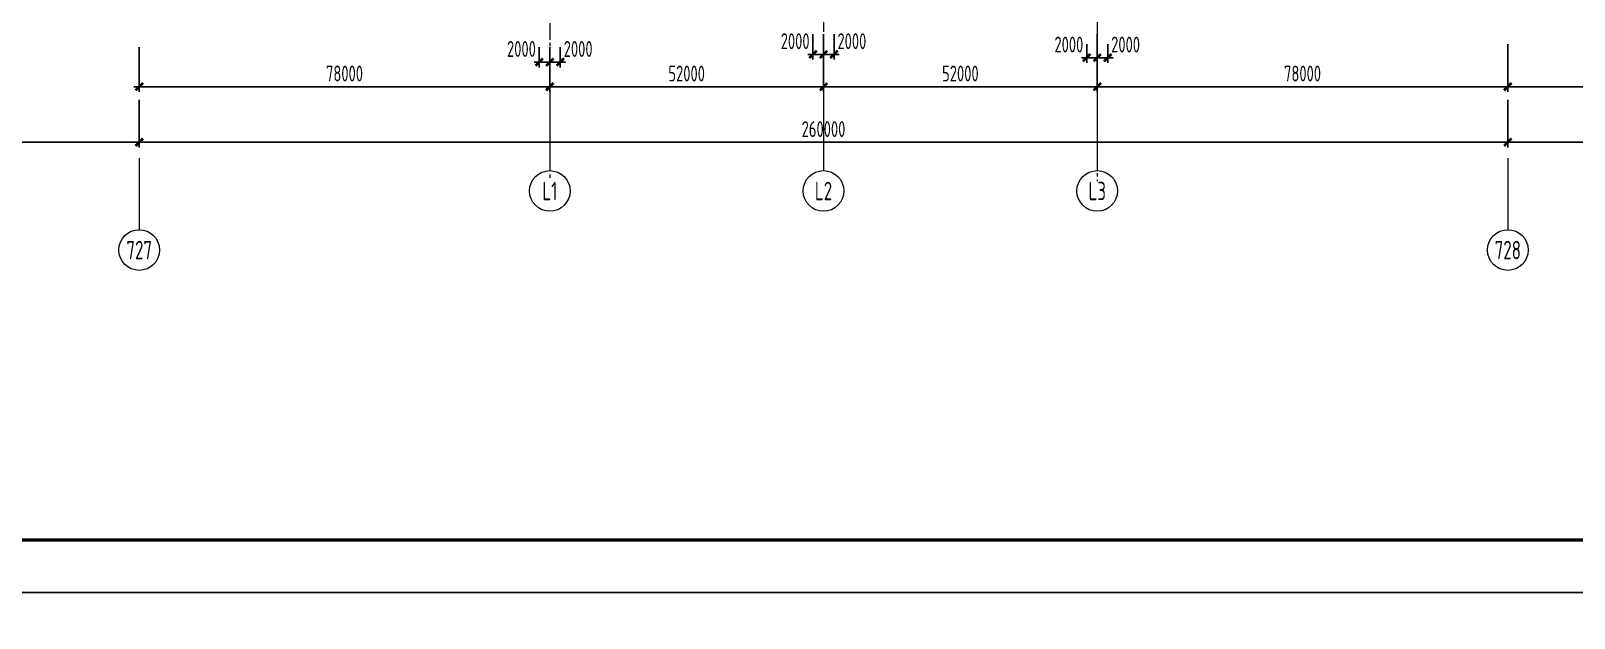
# Model space of a CAD drawing. Extents: x -2876908 to 633791, y -1383861 to 872234.
# Drawn here: x -1424404 to -1131223, y 570384 to 681919 of the extents above; entities that cross this region are included whole.
import ezdxf
from ezdxf.enums import TextEntityAlignment as Align

# ---------------------------------------------------------------- set-up
doc = ezdxf.new("R2010")
doc.units = 0
doc.header["$LTSCALE"] = 5
doc.header["$MEASUREMENT"] = 0
doc.linetypes.add('CENTER', pattern=[2, 1.25, -0.25, 0.25, -0.25])
doc.layers.get('0').update_dxf_attribs({"linetype": 'CONTINUOUS', "lineweight": 25})
doc.layers.get('DEFPOINTS').update_dxf_attribs({"color": 35, "linetype": 'CONTINUOUS', "lineweight": 13})
for name, color, linetype, lineweight in [('1粗实线', 1, 'CONTINUOUS', 30), ('3中心线', 6, 'CENTER', 18), ('5标注', 3, 'CONTINUOUS', 15), ('6文本', 7, 'CONTINUOUS', 15), ('DIM', 3, 'CONTINUOUS', 0), ('HFZT', 5, 'CONTINUOUS', 15)]:
    doc.layers.add(name, color=color, linetype=linetype, lineweight=lineweight)
doc.styles.add('TSSD_Dimension', font='tssdeng.shx', dxfattribs={"width": 0.7, "bigfont": 'hztxt.shx'})
doc.styles.add('TSSD_NORM', font='tssdeng.shx', dxfattribs={"width": 0.7, "bigfont": 'hztxt.shx'})
doc.dimstyles.new('TSSD_100_100', dxfattribs={"dimtxt": 300, "dimasz": 100, "dimexe": 100, "dimexo": 250, "dimgap": 100, "dimtad": 1, "dimdec": 0, "dimzin": 0, "dimdsep": 46, "dimtxsty": 'TSSD_Dimension', "dimblk": 'ARCHTICK', "dimblk1": 'ARCHTICK', "dimblk2": 'ARCHTICK', "dimcen": 0, "dimdle": 100, "dimclrt": 7, "dimadec": 0, "dimazin": 0, "dimtfac": 1, "dimtdec": 0, "dimtix": 1, "dimtmove": 2, "dimatfit": 3, "dimfxl": 1, "dimtolj": 1, "dimtzin": 0, "dimarcsym": 0})

# ---------------------------------------------------------------- blocks, each defined once
blk = doc.blocks.new('图框')
blk.add_line((81210, -10000), (-1573790, -10000))
at = {"color": 7, "linetype": 'Continuous'}
blk.add_lwpolyline([(-1598790, -10000), (-1598790, 287000), (81210, 287000), (81210, -10000), (-1598790, -10000)], dxfattribs=at)
at = {"layer": '1粗实线', "color": 7, "linetype": 'Continuous', "const_width": 600}
blk.add_lwpolyline([(-1573790, 0), (-1573790, 277000), (71210, 277000), (71210, 0), (-1573790, 0)], dxfattribs=at)
at = {"layer": 'HFZT', "color": 2, "style": 'TSSD_NORM', "width": 0.7}
for tag, height, p in [('比例尺', 2500, (63962, 21000)), ('图名', 4000, (-19528, 4250)), ('图号', 2500, (36224, 7000)), ('日期', 2500, (63962, 7000))]:
    blk.add_attdef(tag, text='', height=height, dxfattribs=at).set_placement(p, align=Align.MIDDLE)
blk = doc.blocks.new('_ArchTick')
at = {"color": 0, "linetype": 'ByBlock', "const_width": 0.5}
blk.add_lwpolyline([(-0.71, -0.71), (0.71, 0.71)], dxfattribs=at)
blk = doc.blocks.new('*D28')
at = {"layer": 'DEFPOINTS', "color": 0, "transparency": 16777216}
for p in [(-1403821, 681319), (-1325821, 681319), (-1325821, 671319)]:
    blk.add_point(p, dxfattribs=at)
at = {"layer": 'DIM', "color": 0, "linetype": 'ByBlock', "lineweight": -2, "transparency": 16777216}
blk.add_line((-1403821, 678819), (-1403821, 670319), dxfattribs=at)
at = {"layer": 'DIM', "color": 0, "lineweight": -2, "transparency": 16777216}
for p, q in [((-1325821, 678819), (-1325821, 670319)), ((-1404821, 671319), (-1324821, 671319))]:
    blk.add_line(p, q, dxfattribs=at)
at = {"layer": 'DIM', "color": 0, "lineweight": -2, "transparency": 16777216, "xscale": 1000, "yscale": 1000, "zscale": 1000, "rotation": 180}
blk.add_blockref('_ArchTick', (-1403821, 671319), dxfattribs=at)
at = {"layer": 'DIM', "color": 0, "lineweight": -2, "transparency": 16777216, "xscale": 1000, "yscale": 1000, "zscale": 1000}
blk.add_blockref('_ArchTick', (-1325821, 671319), dxfattribs=at)
at = {"layer": 'DIM', "color": 7, "transparency": 16777216, "insert": (-1364821, 673819), "char_height": 3000, "attachment_point": 5, "style": 'TSSD_Dimension'}
blk.add_mtext('\\A1;78000', dxfattribs=at)
blk = doc.blocks.new('*D29')
at = {"layer": 'DEFPOINTS', "color": 0, "transparency": 16777216}
for p in [(-1221821, 681919), (-1143821, 681919), (-1143821, 671319)]:
    blk.add_point(p, dxfattribs=at)
at = {"layer": 'DIM', "color": 0, "linetype": 'ByBlock', "lineweight": -2, "transparency": 16777216}
blk.add_line((-1221821, 679419), (-1221821, 670319), dxfattribs=at)
at = {"layer": 'DIM', "color": 0, "lineweight": -2, "transparency": 16777216}
for p, q in [((-1143821, 679419), (-1143821, 670319)), ((-1222821, 671319), (-1142821, 671319))]:
    blk.add_line(p, q, dxfattribs=at)
at = {"layer": 'DIM', "color": 0, "lineweight": -2, "transparency": 16777216, "xscale": 1000, "yscale": 1000, "zscale": 1000, "rotation": 180}
blk.add_blockref('_ArchTick', (-1221821, 671319), dxfattribs=at)
at = {"layer": 'DIM', "color": 0, "lineweight": -2, "transparency": 16777216, "xscale": 1000, "yscale": 1000, "zscale": 1000}
blk.add_blockref('_ArchTick', (-1143821, 671319), dxfattribs=at)
at = {"layer": 'DIM', "color": 7, "transparency": 16777216, "insert": (-1182821, 673819), "char_height": 3000, "attachment_point": 5, "style": 'TSSD_Dimension'}
blk.add_mtext('\\A1;78000', dxfattribs=at)
blk = doc.blocks.new('*D45')
at = {"layer": 'DEFPOINTS', "color": 0, "transparency": 16777216}
for p in [(-1483821, 671319), (-1403821, 671319), (-1403821, 660761)]:
    blk.add_point(p, dxfattribs=at)
at = {"layer": 'DIM', "color": 0, "linetype": 'ByBlock', "lineweight": -2, "transparency": 16777216}
blk.add_line((-1483821, 668819), (-1483821, 659761), dxfattribs=at)
at = {"layer": 'DIM', "color": 0, "lineweight": -2, "transparency": 16777216}
for p, q in [((-1403821, 668819), (-1403821, 659761)), ((-1484821, 660761), (-1402821, 660761))]:
    blk.add_line(p, q, dxfattribs=at)
at = {"layer": 'DIM', "color": 0, "lineweight": -2, "transparency": 16777216, "xscale": 1000, "yscale": 1000, "zscale": 1000, "rotation": 180}
blk.add_blockref('_ArchTick', (-1483821, 660761), dxfattribs=at)
at = {"layer": 'DIM', "color": 0, "lineweight": -2, "transparency": 16777216, "xscale": 1000, "yscale": 1000, "zscale": 1000}
blk.add_blockref('_ArchTick', (-1403821, 660761), dxfattribs=at)
at = {"layer": 'DIM', "color": 7, "transparency": 16777216, "insert": (-1443821, 663261), "char_height": 3000, "attachment_point": 5, "style": 'TSSD_Dimension'}
blk.add_mtext('\\A1;80000', dxfattribs=at)
blk = doc.blocks.new('*D46')
at = {"layer": 'DEFPOINTS', "color": 0, "transparency": 16777216}
for p in [(-1403821, 671319), (-1143821, 671319), (-1143821, 660761)]:
    blk.add_point(p, dxfattribs=at)
at = {"layer": 'DIM', "color": 0, "linetype": 'ByBlock', "lineweight": -2, "transparency": 16777216}
blk.add_line((-1403821, 668819), (-1403821, 659761), dxfattribs=at)
at = {"layer": 'DIM', "color": 0, "lineweight": -2, "transparency": 16777216}
for p, q in [((-1143821, 668819), (-1143821, 659761)), ((-1404821, 660761), (-1142821, 660761))]:
    blk.add_line(p, q, dxfattribs=at)
at = {"layer": 'DIM', "color": 0, "lineweight": -2, "transparency": 16777216, "xscale": 1000, "yscale": 1000, "zscale": 1000, "rotation": 180}
blk.add_blockref('_ArchTick', (-1403821, 660761), dxfattribs=at)
at = {"layer": 'DIM', "color": 0, "lineweight": -2, "transparency": 16777216, "xscale": 1000, "yscale": 1000, "zscale": 1000}
blk.add_blockref('_ArchTick', (-1143821, 660761), dxfattribs=at)
at = {"layer": 'DIM', "color": 7, "transparency": 16777216, "insert": (-1273821, 663261), "char_height": 3000, "attachment_point": 5, "style": 'TSSD_Dimension'}
blk.add_mtext('\\A1;260000', dxfattribs=at)
blk = doc.blocks.new('*D47')
at = {"layer": 'DEFPOINTS', "color": 0, "transparency": 16777216}
for p in [(-1143821, 671319), (-883821, 671319), (-883821, 660761)]:
    blk.add_point(p, dxfattribs=at)
at = {"layer": 'DIM', "color": 0, "linetype": 'ByBlock', "lineweight": -2, "transparency": 16777216}
blk.add_line((-1143821, 668819), (-1143821, 659761), dxfattribs=at)
at = {"layer": 'DIM', "color": 0, "lineweight": -2, "transparency": 16777216}
for p, q in [((-883821, 668819), (-883821, 659761)), ((-1144821, 660761), (-882821, 660761))]:
    blk.add_line(p, q, dxfattribs=at)
at = {"layer": 'DIM', "color": 0, "lineweight": -2, "transparency": 16777216, "xscale": 1000, "yscale": 1000, "zscale": 1000, "rotation": 180}
blk.add_blockref('_ArchTick', (-1143821, 660761), dxfattribs=at)
at = {"layer": 'DIM', "color": 0, "lineweight": -2, "transparency": 16777216, "xscale": 1000, "yscale": 1000, "zscale": 1000}
blk.add_blockref('_ArchTick', (-883821, 660761), dxfattribs=at)
at = {"layer": 'DIM', "color": 7, "transparency": 16777216, "insert": (-1013821, 663261), "char_height": 3000, "attachment_point": 5, "style": 'TSSD_Dimension'}
blk.add_mtext('\\A1;260000', dxfattribs=at)
blk = doc.blocks.new('*D53')
at = {"layer": 'DEFPOINTS', "color": 0, "transparency": 16777216}
for p in [(-1275821, 683819), (-1273821, 683819), (-1273821, 677459)]:
    blk.add_point(p, dxfattribs=at)
at = {"layer": 'DIM', "color": 0, "linetype": 'ByBlock', "lineweight": -2, "transparency": 16777216}
blk.add_line((-1275821, 681319), (-1275821, 676459), dxfattribs=at)
at = {"layer": 'DIM', "color": 0, "lineweight": -2, "transparency": 16777216}
for p, q in [((-1273821, 681319), (-1273821, 676459)), ((-1275821, 677459), (-1276821, 677459)), ((-1275821, 677459), (-1273821, 677459)), ((-1273821, 677459), (-1272821, 677459))]:
    blk.add_line(p, q, dxfattribs=at)
at = {"layer": 'DIM', "color": 0, "lineweight": -2, "transparency": 16777216, "xscale": 1000, "yscale": 1000, "zscale": 1000}
blk.add_blockref('_ArchTick', (-1275821, 677459), dxfattribs=at)
at = {"layer": 'DIM', "color": 0, "lineweight": -2, "transparency": 16777216, "xscale": 1000, "yscale": 1000, "zscale": 1000, "rotation": 180}
blk.add_blockref('_ArchTick', (-1273821, 677459), dxfattribs=at)
at = {"layer": 'DIM', "color": 7, "transparency": 16777216, "insert": (-1279210, 679959), "char_height": 3000, "attachment_point": 5, "style": 'TSSD_Dimension'}
blk.add_mtext('\\A1;2000', dxfattribs=at)
blk = doc.blocks.new('f32r')
for centre in [(99330, -14033), (359330, -14033)]:
    blk.add_circle(centre, 3863)
at = {"layer": '5标注'}
for p, q in [((99330, 3400), (99330, -10170)), ((359330, 3400), (359330, -10170))]:
    blk.add_line(p, q, dxfattribs=at)
at = {"layer": '6文本', "style": 'TSSD_NORM', "width": 0.7}
for s, p in [('727', (99330, -14040)), ('728', (359330, -14040))]:
    blk.add_text(s, height=3500, dxfattribs=at).set_placement(p, align=Align.MIDDLE_CENTER)
blk = doc.blocks.new('F3T')
at = {"layer": '5标注'}
for p, q in [((-1256808, 14863), (-1256808, -408)), ((-1204808, 14863), (-1204808, -408)), ((-1152808, 14863), (-1152808, -408))]:
    blk.add_line(p, q, dxfattribs=at)
for centre in [(-1256808, -4271), (-1204808, -4271), (-1152808, -4271)]:
    blk.add_circle(centre, 3863, dxfattribs=at)
at = {"layer": '5标注', "style": 'TSSD_NORM', "width": 0.7}
for s, p in [('L1', (-1256808, -4278)), ('L2', (-1204808, -4278)), ('L3', (-1152808, -4278))]:
    blk.add_text(s, height=3500, dxfattribs=at).set_placement(p, align=Align.MIDDLE_CENTER)
blk = doc.blocks.new('*D1759')
at = {"layer": 'DEFPOINTS', "color": 0, "transparency": 16777216}
for p in [(-1273821, 683819), (-1271821, 683819), (-1273821, 677459)]:
    blk.add_point(p, dxfattribs=at)
at = {"layer": 'DIM', "color": 0, "lineweight": -2, "transparency": 16777216}
for p, q in [((-1273821, 681319), (-1273821, 676459)), ((-1273821, 677459), (-1274821, 677459)), ((-1271821, 677459), (-1273821, 677459)), ((-1271821, 677459), (-1270821, 677459))]:
    blk.add_line(p, q, dxfattribs=at)
at = {"layer": 'DIM', "color": 0, "linetype": 'ByBlock', "lineweight": -2, "transparency": 16777216}
blk.add_line((-1271821, 681319), (-1271821, 676459), dxfattribs=at)
at = {"layer": 'DIM', "color": 0, "lineweight": -2, "transparency": 16777216, "xscale": 1000, "yscale": 1000, "zscale": 1000}
blk.add_blockref('_ArchTick', (-1273821, 677459), dxfattribs=at)
at = {"layer": 'DIM', "color": 0, "lineweight": -2, "transparency": 16777216, "xscale": 1000, "yscale": 1000, "zscale": 1000, "rotation": 180}
blk.add_blockref('_ArchTick', (-1271821, 677459), dxfattribs=at)
at = {"layer": 'DIM', "color": 7, "transparency": 16777216, "insert": (-1268433, 679959), "char_height": 3000, "attachment_point": 5, "style": 'TSSD_Dimension'}
blk.add_mtext('\\A1;2000', dxfattribs=at)
blk = doc.blocks.new('*D1772')
at = {"layer": 'DEFPOINTS', "color": 0, "transparency": 16777216}
for p in [(-1273821, 683819), (-1221821, 683819), (-1221821, 671319)]:
    blk.add_point(p, dxfattribs=at)
at = {"layer": 'DIM', "color": 0, "linetype": 'ByBlock', "lineweight": -2, "transparency": 16777216}
blk.add_line((-1273821, 681319), (-1273821, 670319), dxfattribs=at)
at = {"layer": 'DIM', "color": 0, "lineweight": -2, "transparency": 16777216}
for p, q in [((-1221821, 681319), (-1221821, 670319)), ((-1274821, 671319), (-1220821, 671319))]:
    blk.add_line(p, q, dxfattribs=at)
at = {"layer": 'DIM', "color": 0, "lineweight": -2, "transparency": 16777216, "xscale": 1000, "yscale": 1000, "zscale": 1000, "rotation": 180}
blk.add_blockref('_ArchTick', (-1273821, 671319), dxfattribs=at)
at = {"layer": 'DIM', "color": 0, "lineweight": -2, "transparency": 16777216, "xscale": 1000, "yscale": 1000, "zscale": 1000}
blk.add_blockref('_ArchTick', (-1221821, 671319), dxfattribs=at)
at = {"layer": 'DIM', "color": 7, "transparency": 16777216, "insert": (-1247821, 673819), "char_height": 3000, "attachment_point": 5, "style": 'TSSD_Dimension'}
blk.add_mtext('\\A1;52000', dxfattribs=at)
blk = doc.blocks.new('*D1773')
at = {"layer": 'DEFPOINTS', "color": 0, "transparency": 16777216}
for p in [(-1325821, 681319), (-1273821, 681319), (-1273821, 671319)]:
    blk.add_point(p, dxfattribs=at)
at = {"layer": 'DIM', "color": 0, "linetype": 'ByBlock', "lineweight": -2, "transparency": 16777216}
blk.add_line((-1325821, 678819), (-1325821, 670319), dxfattribs=at)
at = {"layer": 'DIM', "color": 0, "lineweight": -2, "transparency": 16777216}
for p, q in [((-1273821, 678819), (-1273821, 670319)), ((-1326821, 671319), (-1272821, 671319))]:
    blk.add_line(p, q, dxfattribs=at)
at = {"layer": 'DIM', "color": 0, "lineweight": -2, "transparency": 16777216, "xscale": 1000, "yscale": 1000, "zscale": 1000, "rotation": 180}
blk.add_blockref('_ArchTick', (-1325821, 671319), dxfattribs=at)
at = {"layer": 'DIM', "color": 0, "lineweight": -2, "transparency": 16777216, "xscale": 1000, "yscale": 1000, "zscale": 1000}
blk.add_blockref('_ArchTick', (-1273821, 671319), dxfattribs=at)
at = {"layer": 'DIM', "color": 7, "transparency": 16777216, "insert": (-1299821, 673819), "char_height": 3000, "attachment_point": 5, "style": 'TSSD_Dimension'}
blk.add_mtext('\\A1;52000', dxfattribs=at)
blk = doc.blocks.new('*D1779')
at = {"layer": 'DEFPOINTS', "color": 0, "transparency": 16777216}
for p in [(-1327821, 681319), (-1325821, 681319), (-1325821, 675984)]:
    blk.add_point(p, dxfattribs=at)
at = {"layer": 'DIM', "color": 0, "linetype": 'ByBlock', "lineweight": -2, "transparency": 16777216}
blk.add_line((-1327821, 678819), (-1327821, 674984), dxfattribs=at)
at = {"layer": 'DIM', "color": 0, "lineweight": -2, "transparency": 16777216}
for p, q in [((-1325821, 678819), (-1325821, 674984)), ((-1327821, 675984), (-1328821, 675984)), ((-1327821, 675984), (-1325821, 675984)), ((-1325821, 675984), (-1324821, 675984))]:
    blk.add_line(p, q, dxfattribs=at)
at = {"layer": 'DIM', "color": 0, "lineweight": -2, "transparency": 16777216, "xscale": 1000, "yscale": 1000, "zscale": 1000}
blk.add_blockref('_ArchTick', (-1327821, 675984), dxfattribs=at)
at = {"layer": 'DIM', "color": 0, "lineweight": -2, "transparency": 16777216, "xscale": 1000, "yscale": 1000, "zscale": 1000, "rotation": 180}
blk.add_blockref('_ArchTick', (-1325821, 675984), dxfattribs=at)
at = {"layer": 'DIM', "color": 7, "transparency": 16777216, "insert": (-1331210, 678484), "char_height": 3000, "attachment_point": 5, "style": 'TSSD_Dimension'}
blk.add_mtext('\\A1;2000', dxfattribs=at)
blk = doc.blocks.new('*D1778')
at = {"layer": 'DEFPOINTS', "color": 0, "transparency": 16777216}
for p in [(-1325821, 681319), (-1323821, 681319), (-1325821, 675984)]:
    blk.add_point(p, dxfattribs=at)
at = {"layer": 'DIM', "color": 0, "lineweight": -2, "transparency": 16777216}
for p, q in [((-1325821, 678819), (-1325821, 674984)), ((-1325821, 675984), (-1326821, 675984)), ((-1323821, 675984), (-1325821, 675984)), ((-1323821, 675984), (-1322821, 675984))]:
    blk.add_line(p, q, dxfattribs=at)
at = {"layer": 'DIM', "color": 0, "linetype": 'ByBlock', "lineweight": -2, "transparency": 16777216}
blk.add_line((-1323821, 678819), (-1323821, 674984), dxfattribs=at)
at = {"layer": 'DIM', "color": 0, "lineweight": -2, "transparency": 16777216, "xscale": 1000, "yscale": 1000, "zscale": 1000}
blk.add_blockref('_ArchTick', (-1325821, 675984), dxfattribs=at)
at = {"layer": 'DIM', "color": 0, "lineweight": -2, "transparency": 16777216, "xscale": 1000, "yscale": 1000, "zscale": 1000, "rotation": 180}
blk.add_blockref('_ArchTick', (-1323821, 675984), dxfattribs=at)
at = {"layer": 'DIM', "color": 7, "transparency": 16777216, "insert": (-1320433, 678484), "char_height": 3000, "attachment_point": 5, "style": 'TSSD_Dimension'}
blk.add_mtext('\\A1;2000', dxfattribs=at)
blk = doc.blocks.new('*D1781')
at = {"layer": 'DEFPOINTS', "color": 0, "transparency": 16777216}
for p in [(-1223821, 681919), (-1221821, 681919), (-1221821, 676820)]:
    blk.add_point(p, dxfattribs=at)
at = {"layer": 'DIM', "color": 0, "linetype": 'ByBlock', "lineweight": -2, "transparency": 16777216}
blk.add_line((-1223821, 679419), (-1223821, 675820), dxfattribs=at)
at = {"layer": 'DIM', "color": 0, "lineweight": -2, "transparency": 16777216}
for p, q in [((-1221821, 679419), (-1221821, 675820)), ((-1223821, 676820), (-1224821, 676820)), ((-1223821, 676820), (-1221821, 676820)), ((-1221821, 676820), (-1220821, 676820))]:
    blk.add_line(p, q, dxfattribs=at)
at = {"layer": 'DIM', "color": 0, "lineweight": -2, "transparency": 16777216, "xscale": 1000, "yscale": 1000, "zscale": 1000}
blk.add_blockref('_ArchTick', (-1223821, 676820), dxfattribs=at)
at = {"layer": 'DIM', "color": 0, "lineweight": -2, "transparency": 16777216, "xscale": 1000, "yscale": 1000, "zscale": 1000, "rotation": 180}
blk.add_blockref('_ArchTick', (-1221821, 676820), dxfattribs=at)
at = {"layer": 'DIM', "color": 7, "transparency": 16777216, "insert": (-1227210, 679320), "char_height": 3000, "attachment_point": 5, "style": 'TSSD_Dimension'}
blk.add_mtext('\\A1;2000', dxfattribs=at)
blk = doc.blocks.new('*D1782')
at = {"layer": 'DEFPOINTS', "color": 0, "transparency": 16777216}
for p in [(-1221821, 681919), (-1219821, 681919), (-1221821, 676820)]:
    blk.add_point(p, dxfattribs=at)
at = {"layer": 'DIM', "color": 0, "lineweight": -2, "transparency": 16777216}
for p, q in [((-1221821, 679419), (-1221821, 675820)), ((-1221821, 676820), (-1222821, 676820)), ((-1219821, 676820), (-1221821, 676820)), ((-1219821, 676820), (-1218821, 676820))]:
    blk.add_line(p, q, dxfattribs=at)
at = {"layer": 'DIM', "color": 0, "linetype": 'ByBlock', "lineweight": -2, "transparency": 16777216}
blk.add_line((-1219821, 679419), (-1219821, 675820), dxfattribs=at)
at = {"layer": 'DIM', "color": 0, "lineweight": -2, "transparency": 16777216, "xscale": 1000, "yscale": 1000, "zscale": 1000}
blk.add_blockref('_ArchTick', (-1221821, 676820), dxfattribs=at)
at = {"layer": 'DIM', "color": 0, "lineweight": -2, "transparency": 16777216, "xscale": 1000, "yscale": 1000, "zscale": 1000, "rotation": 180}
blk.add_blockref('_ArchTick', (-1219821, 676820), dxfattribs=at)
at = {"layer": 'DIM', "color": 7, "transparency": 16777216, "insert": (-1216433, 679320), "char_height": 3000, "attachment_point": 5, "style": 'TSSD_Dimension'}
blk.add_mtext('\\A1;2000', dxfattribs=at)
blk = doc.blocks.new('*D1804')
at = {"layer": 'DEFPOINTS', "color": 0, "transparency": 16777216}
for p in [(-1143821, 681919), (-1065821, 681919), (-1065821, 671319)]:
    blk.add_point(p, dxfattribs=at)
at = {"layer": 'DIM', "color": 0, "linetype": 'ByBlock', "lineweight": -2, "transparency": 16777216}
blk.add_line((-1143821, 679419), (-1143821, 670319), dxfattribs=at)
at = {"layer": 'DIM', "color": 0, "lineweight": -2, "transparency": 16777216}
for p, q in [((-1065821, 679419), (-1065821, 670319)), ((-1144821, 671319), (-1064821, 671319))]:
    blk.add_line(p, q, dxfattribs=at)
at = {"layer": 'DIM', "color": 0, "lineweight": -2, "transparency": 16777216, "xscale": 1000, "yscale": 1000, "zscale": 1000, "rotation": 180}
blk.add_blockref('_ArchTick', (-1143821, 671319), dxfattribs=at)
at = {"layer": 'DIM', "color": 0, "lineweight": -2, "transparency": 16777216, "xscale": 1000, "yscale": 1000, "zscale": 1000}
blk.add_blockref('_ArchTick', (-1065821, 671319), dxfattribs=at)
at = {"layer": 'DIM', "color": 7, "transparency": 16777216, "insert": (-1104821, 673819), "char_height": 3000, "attachment_point": 5, "style": 'TSSD_Dimension'}
blk.add_mtext('\\A1;78000', dxfattribs=at)

msp = doc.modelspace()

# ---------------------------------------------------------------- linework, layer by layer
at = {"layer": '3中心线', "ltscale": 500}
for p, q in [((-1325821.106, 748369.228), (-1325821.106, 653360.121)), ((-1273821.106, 749893.228), (-1273821.106, 655380.121)), ((-1221821.106, 748619.228), (-1221821.106, 653360.121))]:
    msp.add_line(p, q, dxfattribs=at)

# ---------------------------------------------------------------- block references
for p in [(9028.284, 585233.761), (9028.284, 288233.761)]:
    msp.add_blockref('图框', p)
at = {"layer": 'DIM'}
for name, p in [('F3T', (-69012.9, 655787.807)), ('f32r', (-1503151.02, 654328.653))]:
    msp.add_blockref(name, p, dxfattribs=at)

# ---------------------------------------------------------------- dimensions: what is measured, and where the dimension line sits
for base, p1, p2, picture, middle in [((-1273821.106, 677459.381), (-1275821.106, 683819.228), (-1273821.106, 683819.228), '*D53', (-1279209.567, 679959.381)), ((-1325821.106, 675984.15), (-1327821.106, 681319.228), (-1325821.106, 681319.228), '*D1779', (-1331209.567, 678484.15)), ((-1221821.106, 676820.246), (-1223821.106, 681919.227), (-1221821.106, 681919.227), '*D1781', (-1227209.567, 679320.246))]:
    dim = msp.add_linear_dim(base=base, p1=p1, p2=p2, dimstyle='TSSD_100_100', override={"dimtxt": 3000, "dimasz": 1000, "dimexe": 1000, "dimexo": 2500, "dimgap": 1000, "dimdle": 1000}, dxfattribs=at)
    dim.commit()
    dim.dimension.update_dxf_attribs({"geometry": picture, "text_midpoint": middle, "dimtype": 160})
for base, p1, p2, picture, middle in [((-1273821.106, 677459.381), (-1271821.106, 683819.228), (-1273821.106, 683819.228), '*D1759', (-1268432.644, 679959.381)), ((-1325821.106, 675984.15), (-1323821.106, 681319.228), (-1325821.106, 681319.228), '*D1778', (-1320432.644, 678484.15)), ((-1221821.106, 676820.246), (-1219821.106, 681919.227), (-1221821.106, 681919.227), '*D1782', (-1216432.644, 679320.246))]:
    dim = msp.add_linear_dim(base=base, p1=p1, p2=p2, angle=180, dimstyle='TSSD_100_100', override={"dimtxt": 3000, "dimasz": 1000, "dimexe": 1000, "dimexo": 2500, "dimgap": 1000, "dimdle": 1000}, dxfattribs=at)
    dim.commit()
    dim.dimension.update_dxf_attribs({"geometry": picture, "text_midpoint": middle, "dimtype": 160})
for base, p1, p2, picture, middle in [((-1221821.106, 671319.493), (-1273821.106, 683819.228), (-1221821.106, 683819.228), '*D1772', (-1247821.106, 673819.493)), ((-1325821.106, 671319.493), (-1403821.088, 681319.228), (-1325821.106, 681319.228), '*D28', (-1364821.097, 673819.493)), ((-1273821.106, 671319.493), (-1325821.106, 681319.228), (-1273821.106, 681319.228), '*D1773', (-1299821.106, 673819.493)), ((-1143821.088, 671319.493), (-1221821.106, 681919.227), (-1143821.088, 681919.227), '*D29', (-1182821.097, 673819.493)), ((-1065821.087, 671319.493), (-1143821.105, 681919.248), (-1065821.087, 681919.248), '*D1804', (-1104821.096, 673819.493)), ((-1403821.088, 660761.367), (-1483821.088, 671319.493), (-1403821.088, 671319.493), '*D45', (-1443821.088, 663261.367)), ((-1143821.088, 660761.367), (-1403821.088, 671319.493), (-1143821.088, 671319.493), '*D46', (-1273821.088, 663261.367)), ((-883821.088, 660761.367), (-1143821.088, 671319.493), (-883821.088, 671319.493), '*D47', (-1013821.088, 663261.367))]:
    dim = msp.add_linear_dim(base=base, p1=p1, p2=p2, dimstyle='TSSD_100_100', override={"dimtxt": 3000, "dimasz": 1000, "dimexe": 1000, "dimexo": 2500, "dimgap": 1000, "dimdle": 1000}, dxfattribs=at)
    dim.commit()
    dim.dimension.update_dxf_attribs({"geometry": picture, "text_midpoint": middle})

doc.saveas('drawing.dxf')
